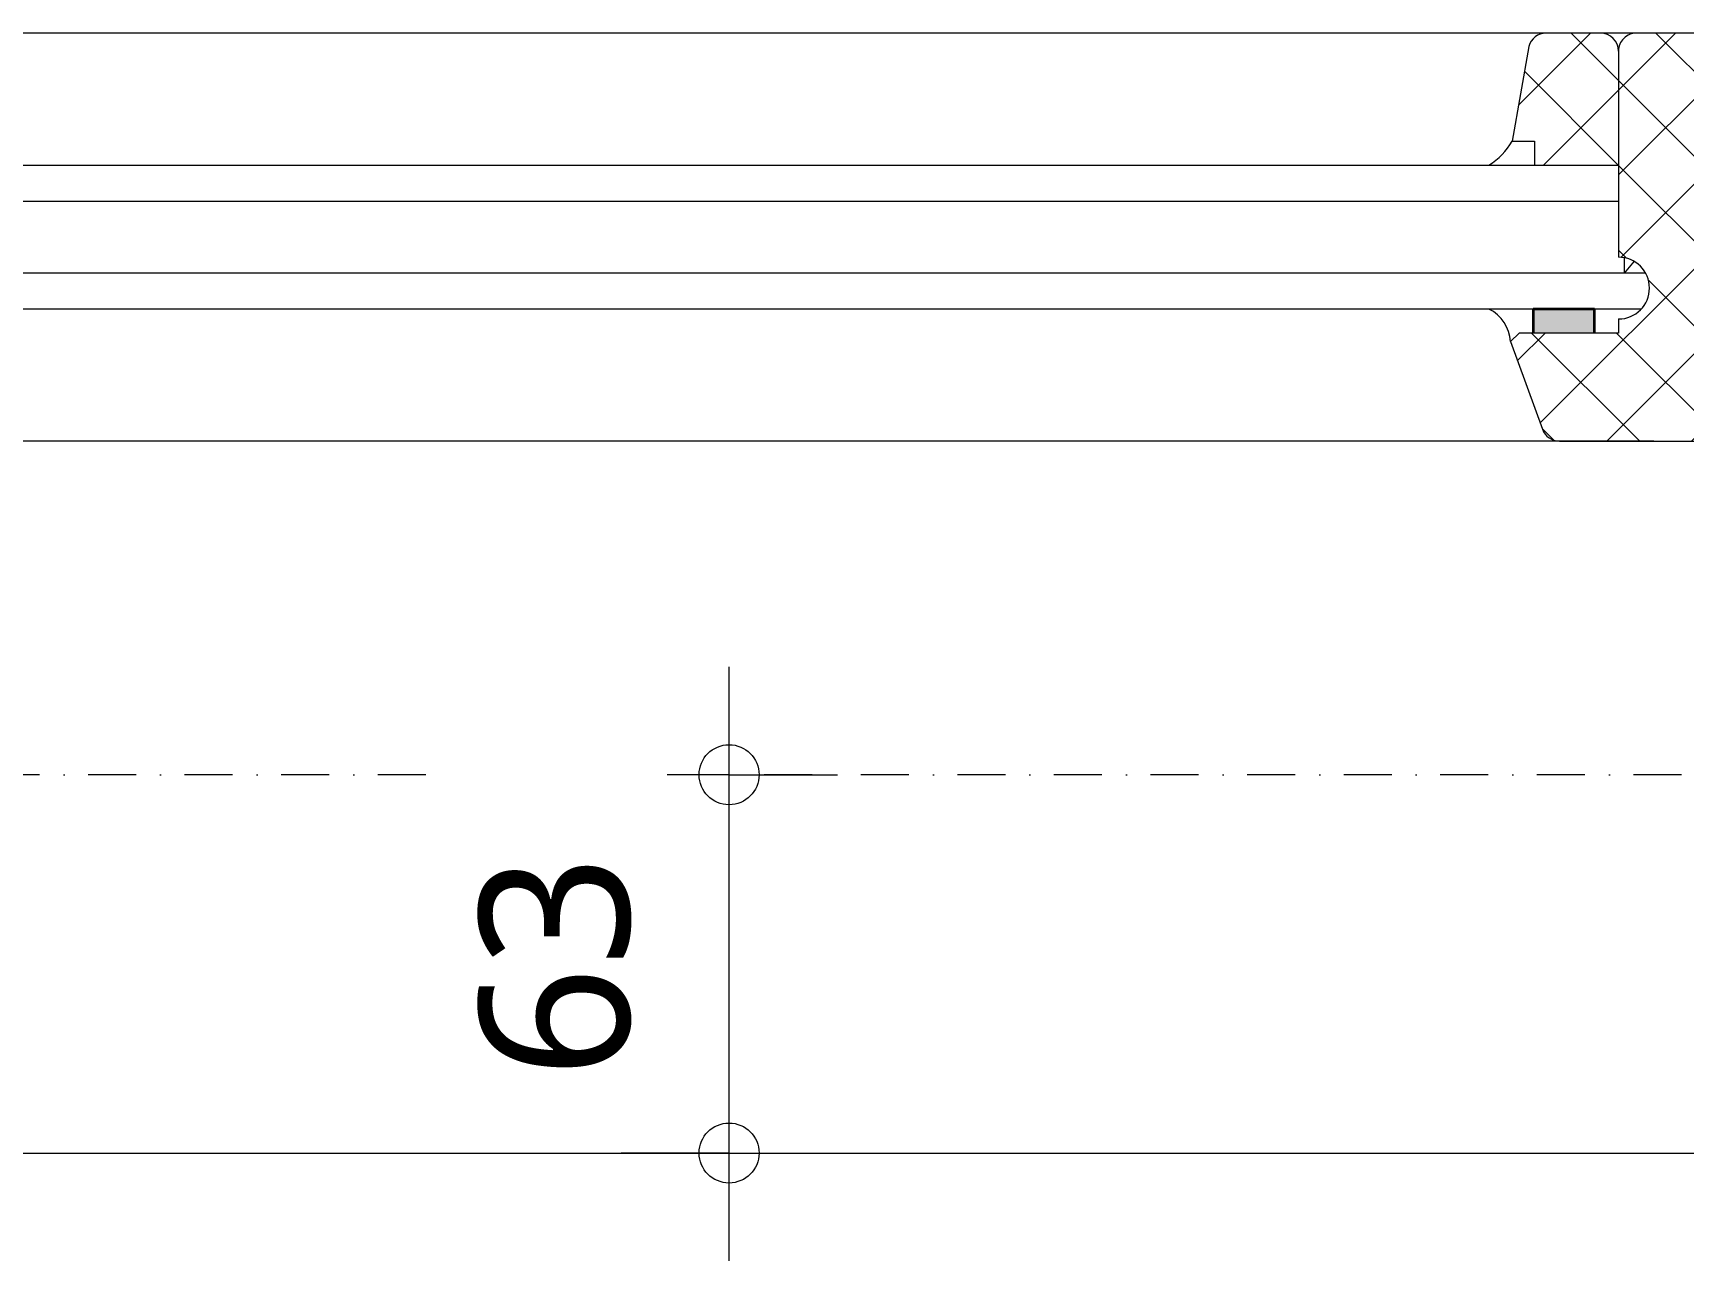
# Model space of a CAD drawing. Header units: millimetres. Extents: x 1789 to 13769, y 2055 to 27197.
# Drawn here: x 4861.5 to 5136.7, y 19327.3 to 19531.9 of the extents above; entities that cross this region are included whole.
import ezdxf

# ---------------------------------------------------------------- set-up
doc = ezdxf.new("R2010")
doc.units = ezdxf.units.MM
doc.linetypes.add('MV_stramien', pattern=[16, 8, -4, 0, -4])
for name, color, linetype, lineweight in [('A-ANNO-DIMS', 211, 'Continuous', 13), ('A-ANNO-DIMS-10', 211, 'Continuous', 13), ('A-DETL', 90, 'Continuous', 13), ('A-DETL-GENF', 92, 'Continuous', 18)]:
    doc.layers.add(name, color=color, linetype=linetype, lineweight=lineweight)
doc.styles.add('Segoe UI_2', font='segoeui.ttf', dxfattribs={"height": 25})
doc.dimstyles.new('2_5_mm_1', dxfattribs={"dimscale": 304.8, "dimtxt": 26.184099, "dimasz": 0.032808, "dimexe": 0.059055, "dimexo": 0.0625, "dimgap": 0.029528, "dimtad": 1, "dimdec": 0, "dimzin": 0, "dimdsep": 46, "dimtxsty": 'Segoe UI_2', "dimblk1": 'DOTBLANK', "dimblk2": 'DOTBLANK', "dimsah": 1, "dimcen": 0.09, "dimdle": 0.059055, "dimazin": 0, "dimtfac": 1, "dimtdec": 4, "dimtix": 1, "dimtmove": 0, "dimatfit": 3, "dimfxl": 0.059055, "dimfxlon": 1, "dimtvp": 1, "dimtfill": 1, "dimtolj": 1, "dimtzin": 0, "dimarcsym": 2})
pattern_1 = [(45, (0, 0), (-7.071068, 7.071068), []), (135, (0, 0), (-7.071068, -7.071068), [])]

# ---------------------------------------------------------------- blocks, each defined once
blk = doc.blocks.new('31 dubbel_glas - Type 4 vliesgevel-3307003-Details Restauratie 1-10')
at = {"layer": 'A-DETL-GENF', "lineweight": 13}
for p, q in [((9.44, 24), (660.44, 24)), ((0, 18), (674.44, 18)), ((675.44, 6), (675.44, 8.52)), ((678.93, 6), (0, 6)), ((675.44, 6), (677.07, 7.96)), ((660.2, 0), (9.69, 0)), ((678.19, 0), (670.44, 0))]:
    blk.add_line(p, q, dxfattribs=at)
blk = doc.blocks.new('DIMBLOCK182-Details Restauratie 1-10')
at = {"layer": 'A-ANNO-DIMS-10'}
for p, q in [((4977.49, 19327.27), (4977.49, 19426.32)), ((4977.49, 19408.32), (4959.49, 19408.32)), ((4977.49, 19408.32), (4995.49, 19408.32)), ((4977.49, 19345.27), (4959.49, 19345.27)), ((4977.49, 19345.27), (4995.49, 19345.27))]:
    blk.add_line(p, q, dxfattribs=at)
for centre in [(4977.49, 19408.32), (4977.49, 19345.27)]:
    blk.add_circle(centre, 5, dxfattribs=at)
at = {"layer": 'A-ANNO-DIMS-10', "color": 0, "insert": (4935.87, 19357.75), "char_height": 25, "width": 45.7032, "attachment_point": 1, "rotation": 90, "line_spacing_factor": 1.142579, "style": 'Segoe UI_2', "bg_fill": 3, "box_fill_scale": 1.25, "bg_fill_color": 9, "bg_fill_true_color": 13158600, "bg_fill_transparency": 0}
blk.add_mtext('63', dxfattribs=at)
blk = doc.blocks.new('_DotBlank')
at = {"color": 0, "linetype": 'ByBlock', "lineweight": -2}
blk.add_line((-0.5, 0), (-1, 0), dxfattribs=at)
blk.add_circle((0, 0), 0.5, dxfattribs=at)

msp = doc.modelspace()

# ---------------------------------------------------------------- hatches: boundary and pattern name
at = {"layer": 'A-DETL-GENF', "lineweight": 13}
h = msp.add_hatch(dxfattribs=at)
h.set_pattern_fill('FP_21', color=250, style=0, pattern_type=2)
h.set_pattern_definition(pattern_1)
h.paths.add_polyline_path([(5115.89, 19463.93), (5169.2, 19463.99), (5170, 19464.37), (5170.56, 19465.07), (5170.75, 19465.94), (5170.75, 19472.37), (5170.62, 19472.87), (5170.01, 19473.34), (5165.75, 19474.48), (5165.75, 19478.8), (5170.01, 19479.94), (5170.62, 19480.4), (5170.75, 19480.9), (5170.69, 19485.14), (5162.25, 19485.14), (5162.35, 19490.14), (5181.64, 19490.19), (5182.31, 19490.58), (5182.55, 19490.89), (5182.75, 19491.64), (5182.75, 19495.84), (5180.25, 19495.84), (5180.25, 19497.84), (5170.95, 19497.84), (5170.95, 19510.14), (5180.25, 19510.14), (5180.25, 19512.14), (5182.75, 19512.14), (5182.75, 19513.14), (5199.64, 19513.19), (5200.31, 19513.58), (5200.55, 19513.89), (5200.75, 19514.64), (5200.64, 19529.72), (5200.34, 19530.44), (5199.87, 19531.06), (5199.24, 19531.54), (5198.52, 19531.84), (5197.74, 19531.94), (5128.08, 19531.86), (5127.44, 19531.64), (5126.87, 19531.28), (5126.4, 19530.8), (5126.04, 19530.23), (5125.82, 19529.6), (5125.74, 19528.93), (5125.75, 19494.58), (5127.08, 19494.41), (5128.33, 19493.89), (5129.39, 19493.07), (5130.21, 19492.01), (5130.72, 19490.77), (5130.9, 19489.43), (5130.72, 19488.1), (5130.21, 19486.86), (5129.39, 19485.79), (5128.33, 19484.97), (5127.08, 19484.46), (5125.75, 19484.28), (5125.75, 19481.93), (5109.17, 19481.93), (5107.75, 19480.52), (5113.4, 19465.25), (5113.88, 19464.7), (5114.48, 19464.28), (5115.17, 19464.02)])
h = msp.add_hatch(dxfattribs=at)
h.set_pattern_fill('FP_21', color=250, style=0, pattern_type=2)
h.set_pattern_definition(pattern_1)
h.paths.add_polyline_path([(5125.75, 19509.93), (5125.65, 19529.71), (5125.35, 19530.43), (5124.87, 19531.05), (5124.25, 19531.53), (5123.52, 19531.83), (5122.75, 19531.93), (5113.03, 19531.86), (5112.41, 19531.65), (5111.85, 19531.31), (5111.38, 19530.86), (5111.02, 19530.31), (5110.78, 19529.7), (5108.03, 19513.93), (5111.75, 19513.93), (5111.75, 19509.93), (5125.75, 19509.93)])
at = {"layer": 'A-DETL-GENF'}
msp.add_hatch(color=7, dxfattribs=at).paths.add_polyline_path([(5111.5, 19481.93), (5121.75, 19481.93), (5121.75, 19485.93), (5111.5, 19485.93)])

# ---------------------------------------------------------------- linework, layer by layer
at = {"layer": 'A-DETL'}
for p, q in [((5131.61, 19531.93), (4456.61, 19531.93)), ((5131.61, 19463.93), (4456.61, 19463.93))]:
    msp.add_line(p, q, dxfattribs=at)
at = {"layer": 'A-DETL', "lineweight": 18}
for p, q in [((5110.78, 19529.7), (5108.03, 19513.93)), ((5122.75, 19531.93), (5113.68, 19531.93)), ((5197.74, 19531.94), (5128.74, 19531.93)), ((5125.74, 19528.93), (5125.75, 19519.93)), ((5125.75, 19519.93), (5125.75, 19494.58)), ((5108.03, 19513.93), (5111.75, 19513.93)), ((5111.75, 19513.93), (5111.75, 19509.93)), ((5111.75, 19509.93), (5125.75, 19509.93)), ((5125.75, 19484.28), (5125.75, 19481.93)), ((5109.17, 19481.93), (5107.75, 19480.52)), ((5107.75, 19480.52), (5113.07, 19465.9)), ((5125.75, 19481.93), (5109.17, 19481.93)), ((5115.89, 19463.93), (5168.75, 19463.94)), ((3269.25, 19345.27), (5247.94, 19345.27))]:
    msp.add_line(p, q, dxfattribs=at)
at = {"layer": 'A-DETL', "lineweight": 35}
for p, q in [((5121.75, 19485.93), (5111.5, 19485.93)), ((5111.5, 19485.93), (5111.5, 19481.93)), ((5121.75, 19481.93), (5121.75, 19485.93))]:
    msp.add_line(p, q, dxfattribs=at)
at = {"layer": 'A-DETL', "linetype": 'MV_stramien', "lineweight": 18}
msp.add_line((8130.84, 19408.32), (2098.95, 19408.32), dxfattribs=at)
at = {"layer": 'A-DETL', "lineweight": 18}
for centre, radius, start, end in [((5113.68, 19528.93), 3, 90, 165.1242), ((5122.75, 19528.93), 3, 0, 90), ((5128.74, 19528.93), 3, 90.0068, 180.0087), ((5098.21, 19519.59), 11.33, 301.5191, 330.0317), ((5125.75, 19489.43), 5.15, 270, 90), ((5101.29, 19480.12), 6.47, 3.5299, 63.9248), ((5115.89, 19466.93), 3, 200.0087, 270.0062)]:
    msp.add_arc(centre, radius, start, end, dxfattribs=at)

# ---------------------------------------------------------------- block references
at = {"layer": 'A-DETL-GENF', "lineweight": 13}
msp.add_blockref('31 dubbel_glas - Type 4 vliesgevel-3307003-Details Restauratie 1-10', (4451.31, 19485.93), dxfattribs=at)

# ---------------------------------------------------------------- next in the draw order: dimensions: what is measured, and where the dimension line sits
at = {"layer": 'A-ANNO-DIMS'}
dim = msp.add_linear_dim(base=(4977.49, 19408.32), p1=(4959.49, 19345.27), p2=(4959.49, 19408.32), angle=90, dimstyle='2_5_mm_1', override={"dimpost": '<>', "dimfxl": 63.049036}, dxfattribs=at)
dim.commit()
dim.dimension.update_dxf_attribs({"geometry": 'DIMBLOCK182-Details Restauratie 1-10', "text_midpoint": (4955.56, 19376.8)})

doc.saveas('drawing.dxf')
